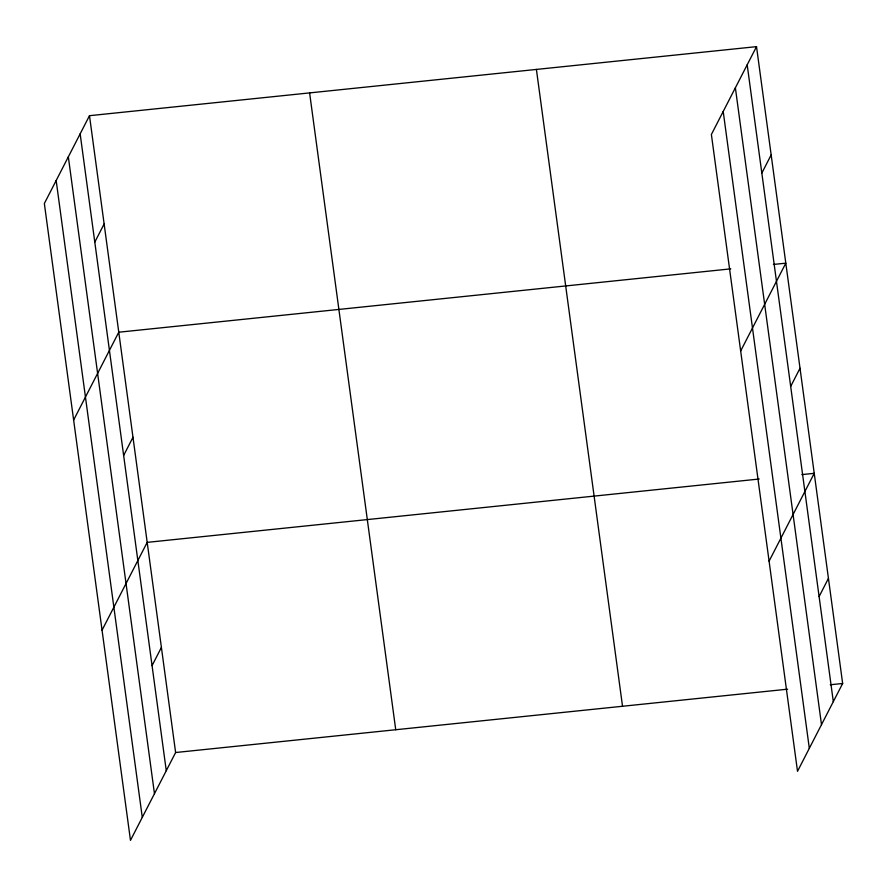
<?xml version="1.0" encoding="UTF-8"?>
<svg xmlns="http://www.w3.org/2000/svg" width="887" height="887" viewBox="0 0 887 887"><rect width="100%" height="100%" fill="white"/><g stroke="black" fill="none" stroke-linecap="round" stroke-linejoin="round"><path stroke-width="1.33" d="M89.487 115.687L44.35 203.522L130.478 840.355L175.615 752.52L89.487 115.687L756.522 46.645L842.65 683.478L797.513 771.313L711.385 134.48L756.522 46.645M94.787 242.129L104.134 223.956M73.632 420.05L118.769 332.215L730.777 268.861M123.637 455.463L132.983 437.291M102.049 630.202L147.187 542.367L759.194 479.024M152.065 665.616L161.401 647.443M761.833 173.076L771.169 154.903M740.667 350.997L785.804 263.173L773.431 264.448M790.683 386.422L800.019 368.249M769.096 561.149L814.233 473.325L801.848 474.6M819.1 596.574L828.436 578.402M175.615 752.52L787.623 689.177M830.265 684.764L842.65 683.478M747.187 64.818L833.314 701.65M735.378 87.802L821.495 724.635M723.204 111.485L809.321 748.318M536.402 69.43L622.53 706.263M309.607 92.902L395.735 729.735M80.152 133.859L166.268 770.692M68.332 156.855L154.46 793.688M56.169 180.538L142.286 817.37"/></g></svg>
